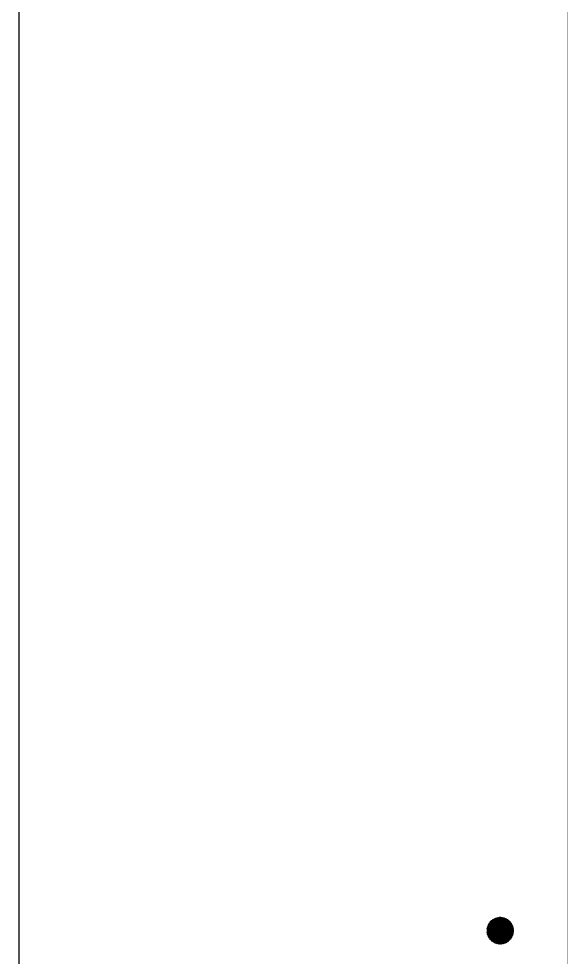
# Model space of a CAD drawing. Header units: millimetres. Extents: x 0 to 400, y 0 to 514.
# Drawn here: x 318.1 to 400, y 263.5 to 403.7 of the extents above; entities that cross this region are included whole.
import ezdxf

# ---------------------------------------------------------------- set-up
doc = ezdxf.new("R2010")
doc.units = ezdxf.units.MM
for name, color, linetype in [('Mechanical10', 56, 'Continuous'), ('TopLayer', 1, 'Continuous'), ('TopSolder', 216, 'Continuous')]:
    doc.layers.add(name, color=color, linetype=linetype)

msp = doc.modelspace()

# ---------------------------------------------------------------- linework, layer by layer
at = {"layer": 'Mechanical10', "const_width": 0.01}
msp.add_lwpolyline([(400, 0), (400, 514)], dxfattribs=at)
at = {"layer": 'TopLayer'}
msp.add_line((318.14, 457.73), (318.14, 145.59), dxfattribs=at)
for points, const_width in [([(392.07, 267.5, 1), (387.93, 267.5, 1)], 0.013), ([(389.62, 267.5, 1), (390.38, 267.5, 1)], 0.75), ([(387.93, 267.5, 1), (387.94, 267.5, 1)], 0.0065), ([(392.06, 267.5, 1), (392.07, 267.5, 1)], 0.0065)]:
    msp.add_lwpolyline(points, format="xyb", close=True, dxfattribs=dict(at, const_width=const_width))
at = {"layer": 'TopSolder', "const_width": 2.05}
msp.add_lwpolyline([(388.98, 267.5, 1), (391.02, 267.5, 1)], format="xyb", close=True, dxfattribs=at)

doc.saveas('drawing.dxf')
